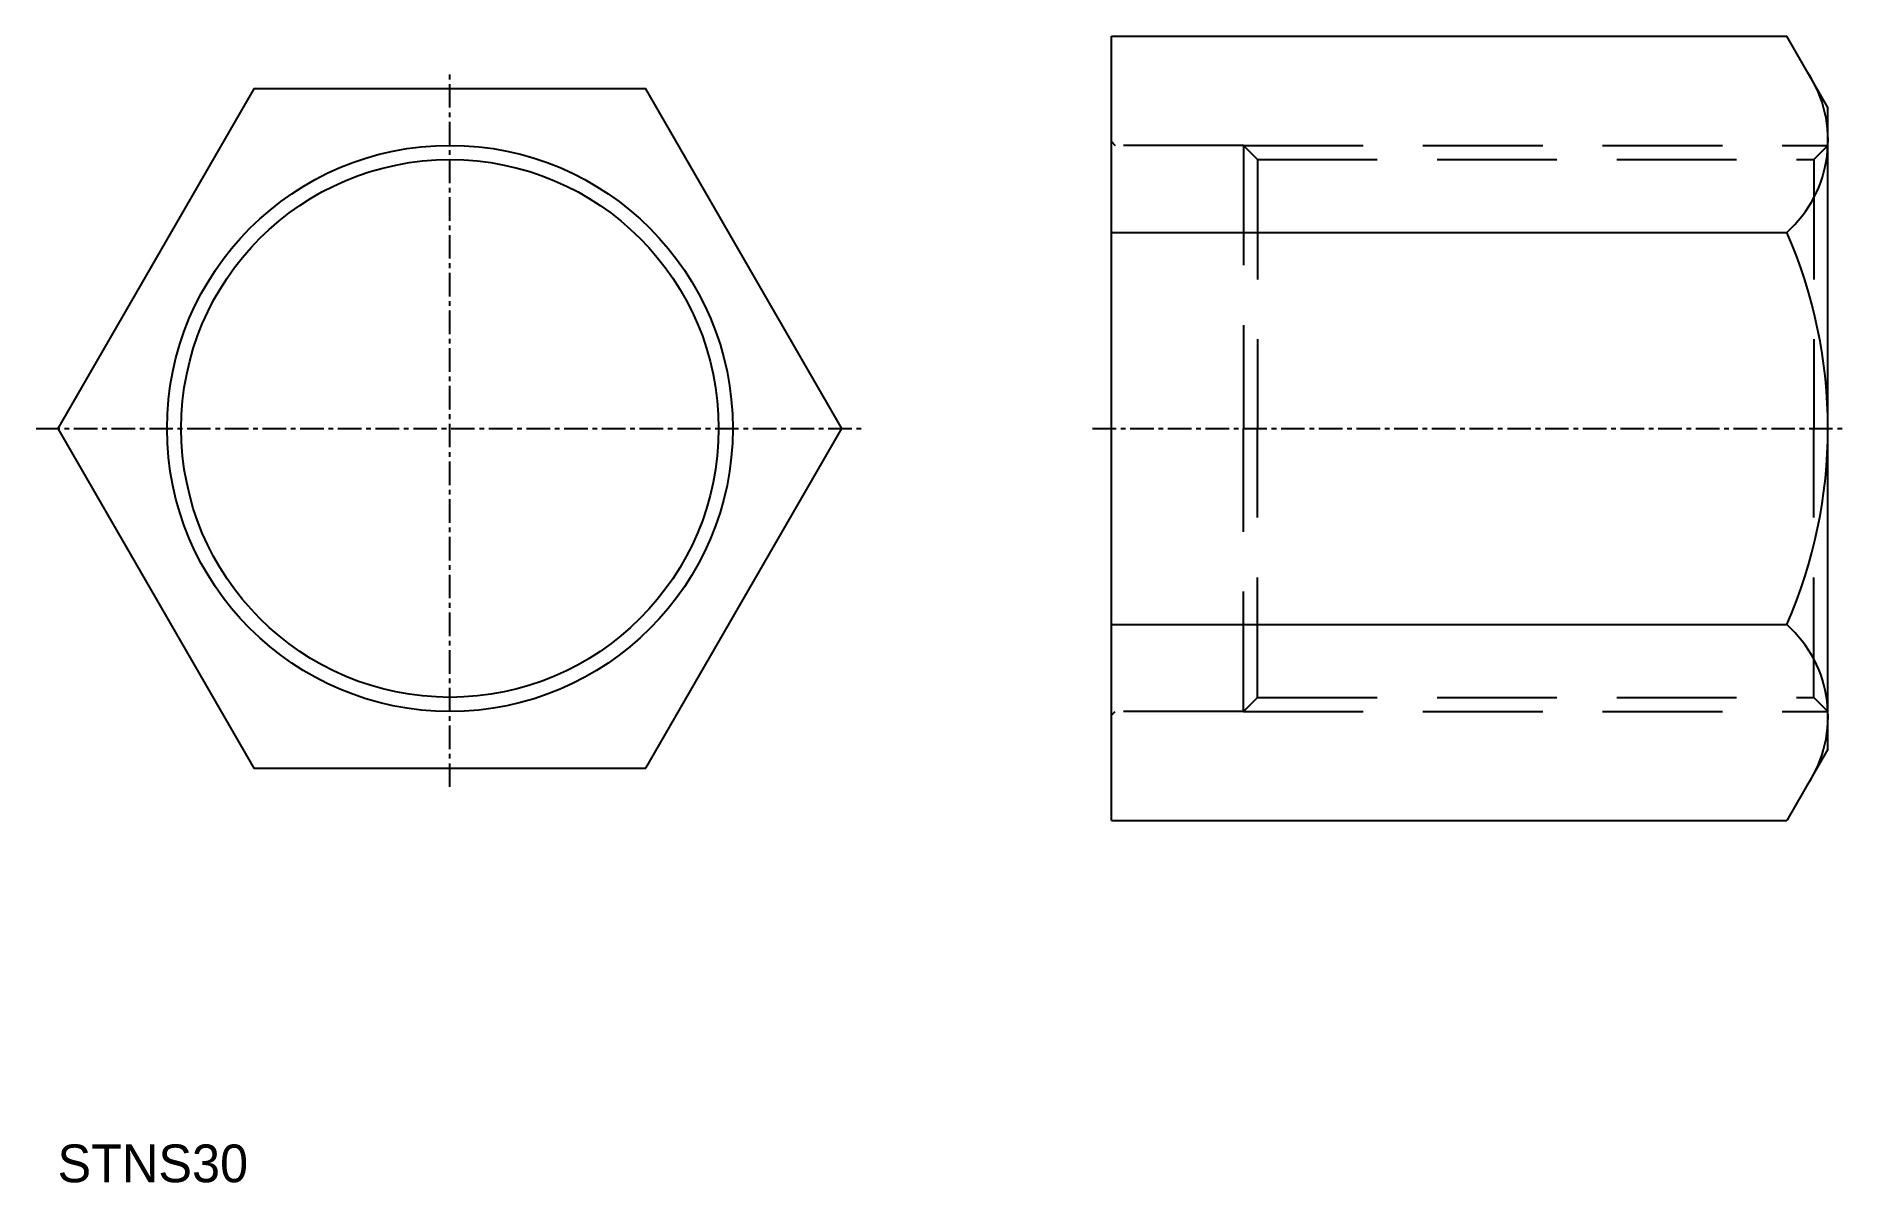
# Model space of a CAD drawing. Extents: x -34.5 to 61.5, y -3.1 to 57.6.
import ezdxf

# ---------------------------------------------------------------- set-up
doc = ezdxf.new("R2010")
doc.units = 0
doc.linetypes.add('CENTER', pattern=[2, 1.25, -0.25, 0.25, -0.25])
doc.linetypes.add('HIDDEN', pattern=[9.525, 6.35, -3.175])
doc.layers.get('0').update_dxf_attribs({"linetype": 'CONTINUOUS'})
doc.layers.add('18-1-HID', color=4, linetype='HIDDEN')
doc.layers.add('CENTER', color=1, linetype='CENTER')

msp = doc.modelspace()

# ---------------------------------------------------------------- linework, layer by layer
at = {"color": 7, "linetype": 'CONTINUOUS'}
for p, q in [((22.517, 16.076), (22.517, 57.646)), ((22.517, 57.646), (58.332, 57.646)), ((60.517, 53.861), (58.332, 57.646)), ((60.517, 19.861), (60.517, 53.861)), ((22.517, 47.253), (58.332, 47.253)), ((22.517, 26.469), (58.332, 26.469)), ((60.517, 19.861), (58.332, 16.076)), ((22.517, 16.076), (58.332, 16.076))]:
    msp.add_line(p, q, dxfattribs=at)
msp.add_lwpolyline([(-2.167, 18.861), (8.225, 36.861), (-2.167, 54.861), (-22.951, 54.861), (-33.344, 36.861), (-22.951, 18.861)], close=True, dxfattribs=at)
for radius in [15, 14.25]:
    msp.add_circle((-12.559, 36.861), radius, dxfattribs=at)
for centre, radius, start, end in [((54.001, 52.13), 6.522, 311.60698, 33.74464), ((34.711, 36.861), 25.806, 336.25234, 23.74766), ((54.001, 21.592), 6.522, 326.25536, 48.39302)]:
    msp.add_arc(centre, radius, start, end, dxfattribs=at)
at = {"layer": '18-1-HID', "color": 4, "linetype": 'HIDDEN'}
for p, q in [((22.517, 52.061), (22.717, 51.861)), ((29.517, 51.861), (22.717, 51.861)), ((29.517, 51.861), (60.517, 51.861)), ((29.517, 51.861), (30.267, 51.111)), ((29.517, 51.861), (29.517, 36.861)), ((59.767, 51.111), (60.517, 51.861)), ((30.267, 51.111), (59.767, 51.111)), ((30.267, 51.111), (30.267, 36.861)), ((59.767, 51.111), (59.767, 36.861)), ((29.517, 21.861), (29.517, 36.861)), ((30.267, 22.611), (30.267, 36.861)), ((59.767, 22.611), (59.767, 36.861)), ((29.517, 21.861), (30.267, 22.611)), ((30.267, 22.611), (59.767, 22.611)), ((59.767, 22.611), (60.517, 21.861)), ((22.517, 21.661), (22.717, 21.861)), ((29.517, 21.861), (22.717, 21.861)), ((29.517, 21.861), (60.517, 21.861))]:
    msp.add_line(p, q, dxfattribs=at)
at = {"layer": 'CENTER', "color": 1, "linetype": 'CENTER'}
for p, q in [((-12.559, 17.861), (-12.559, 55.861)), ((-34.498, 36.861), (9.38, 36.861)), ((21.517, 36.861), (61.517, 36.861))]:
    msp.add_line(p, q, dxfattribs=at)

# ---------------------------------------------------------------- texts
at = {"color": 7, "linetype": 'CONTINUOUS'}
msp.add_text('STNS30', height=2, dxfattribs=at).set_placement((-33.369, -3.086))

doc.saveas('drawing.dxf')
